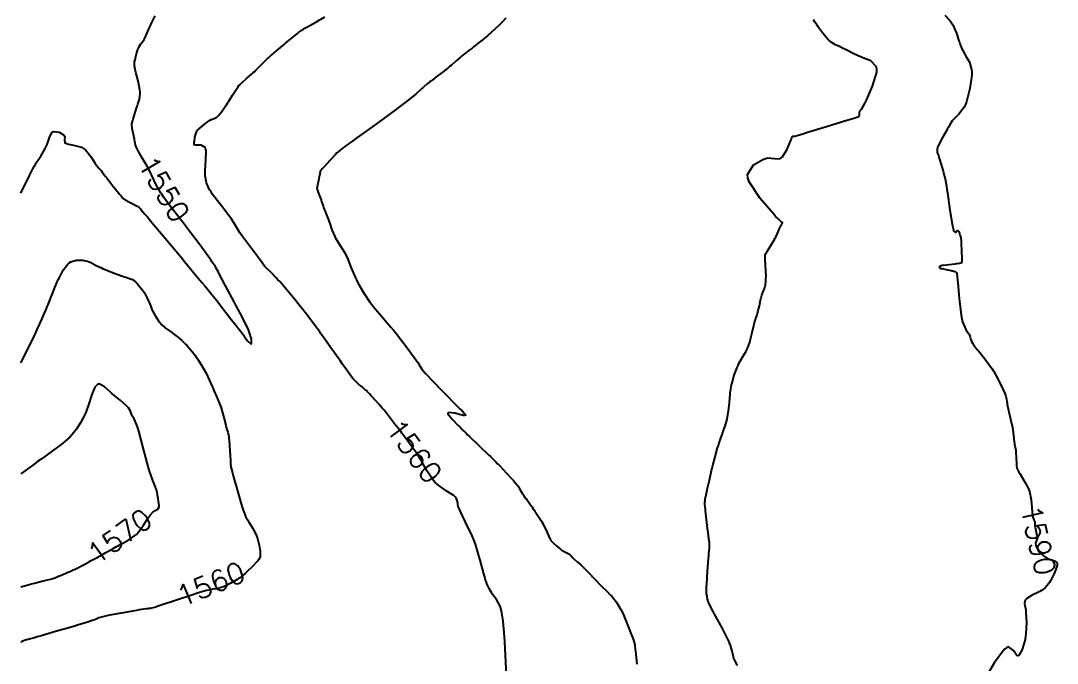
# Model space of a CAD drawing. Header units: metres. Extents: x 837477 to 838477, y 1189014 to 1191014.
# Drawn here: x 837476.5 to 837667.1, y 1190389.5 to 1190507.7 of the extents above; entities that cross this region are included whole.
import ezdxf

# ---------------------------------------------------------------- set-up
doc = ezdxf.new("R2010")
doc.units = ezdxf.units.M
doc.header["$LTSCALE"] = 0.3
doc.layers.add('COTAS 10', color=1, linetype='Continuous')
doc.styles.get("Standard").update_dxf_attribs({"font": 'simplex.shx'})

msp = doc.modelspace()

# ---------------------------------------------------------------- linework, layer by layer
at = {"layer": 'COTAS 10'}
for points, elevation in [([(837476.514, 1190475.976), (837477.42, 1190477.787), (837477.811, 1190478.574), (837478.135, 1190479.227), (837478.74, 1190480.468), (837479.059, 1190481.05), (837479.204, 1190481.287), (837479.372, 1190481.557), (837480.184, 1190482.806), (837481.02, 1190484.224), (837481.205, 1190484.6), (837481.369, 1190484.97), (837481.793, 1190486.246), (837482.239, 1190487.145), (837482.418, 1190487.276), (837482.621, 1190487.357), (837483.554, 1190487.225), (837484.373, 1190486.727), (837484.504, 1190486.577), (837484.594, 1190486.422), (837484.573, 1190485.819), (837484.652, 1190485.282), (837484.805, 1190485.168), (837485.015, 1190485.07), (837486.244, 1190484.841), (837487.705, 1190484.44), (837488.062, 1190484.233), (837488.397, 1190483.985), (837489.432, 1190482.741), (837490.204, 1190481.481), (837490.374, 1190481.222), (837490.524, 1190481.001), (837490.908, 1190480.53), (837491.157, 1190480.298), (837491.223, 1190480.229), (837491.288, 1190480.158), (837491.509, 1190479.88), (837491.929, 1190479.326), (837492.119, 1190479.079), (837492.34, 1190478.793), (837493.406, 1190477.422), (837494.481, 1190476.059), (837494.709, 1190475.778), (837494.907, 1190475.538), (837495.367, 1190475.018), (837495.774, 1190474.721), (837495.938, 1190474.622), (837496.124, 1190474.516), (837496.978, 1190474.072), (837497.791, 1190473.664), (837497.95, 1190473.581), (837498.081, 1190473.51), (837498.315, 1190473.362), (837498.362, 1190473.3), (837498.375, 1190473.283), (837498.388, 1190473.267), (837498.431, 1190473.212), (837498.485, 1190473.15), (837498.504, 1190473.129), (837498.524, 1190473.107), (837498.611, 1190473.017), (837499.357, 1190472.141), (837499.792, 1190471.624), (837500.327, 1190470.987), (837503.084, 1190467.697), (837506.002, 1190464.2), (837506.637, 1190463.434), (837507.198, 1190462.755), (837508.602, 1190461.033), (837509.426, 1190460.014), (837509.621, 1190459.779), (837509.801, 1190459.564), (837510.334, 1190458.958), (837510.931, 1190458.26), (837511.152, 1190457.988), (837511.396, 1190457.681), (837512.481, 1190456.288), (837513.666, 1190454.752), (837513.973, 1190454.356), (837514.272, 1190453.972), (837515.278, 1190452.689), (837516.112, 1190451.63), (837516.302, 1190451.387), (837516.476, 1190451.166), (837516.955, 1190450.547), (837517.383, 1190449.984), (837517.523, 1190449.797), (837517.673, 1190449.596), (837518.292, 1190448.761), (837518.801, 1190448.253), (837518.881, 1190448.259), (837518.935, 1190448.329), (837518.912, 1190449.11), (837518.536, 1190450.473), (837518.369, 1190450.911), (837518.173, 1190451.373), (837517.237, 1190453.26), (837516.079, 1190455.406), (837515.744, 1190456.033), (837515.402, 1190456.673), (837514.115, 1190459.102), (837513.023, 1190461.168), (837512.805, 1190461.58), (837512.623, 1190461.922), (837512.267, 1190462.578), (837511.738, 1190463.327), (837511.446, 1190463.727), (837511.092, 1190464.211), (837509.29, 1190466.656), (837507.48, 1190469.097), (837507.121, 1190469.579), (837506.823, 1190469.976), (837506.264, 1190470.707), (837505.847, 1190471.224), (837505.64, 1190471.485), (837505.394, 1190471.798), (837504.173, 1190473.354), (837502.832, 1190475.186), (837502.51, 1190475.672), (837502.209, 1190476.15), (837501.3, 1190477.799), (837500.672, 1190479.107), (837500.547, 1190479.369), (837500.444, 1190479.587), (837500.252, 1190480.015), (837500.017, 1190480.462), (837499.887, 1190480.692), (837499.729, 1190480.969), (837498.925, 1190482.352), (837498.124, 1190483.759), (837497.969, 1190484.051), (837497.842, 1190484.3), (837497.623, 1190484.847), (837497.542, 1190485.312), (837497.502, 1190485.51), (837497.455, 1190485.737), (837497.417, 1190485.913), (837497.221, 1190486.808), (837497.008, 1190487.876), (837496.973, 1190488.101), (837496.949, 1190488.296), (837496.951, 1190488.747), (837497.081, 1190489.193), (837497.138, 1190489.386), (837497.204, 1190489.608), (837497.517, 1190490.659), (837497.872, 1190491.82), (837497.964, 1190492.111), (837498.054, 1190492.39), (837498.357, 1190493.287), (837498.49, 1190494.296), (837498.472, 1190494.644), (837498.431, 1190495.022), (837498.086, 1190496.637), (837497.684, 1190498.165), (837497.606, 1190498.488), (837497.543, 1190498.768), (837497.439, 1190499.417), (837497.43, 1190499.718), (837497.428, 1190499.778), (837497.425, 1190499.828), (837497.416, 1190499.924), (837497.461, 1190500.17), (837497.492, 1190500.315), (837497.532, 1190500.494), (837497.744, 1190501.415), (837498.041, 1190502.425), (837498.134, 1190502.659), (837498.232, 1190502.874), (837498.625, 1190503.485), (837499.056, 1190504.086), (837499.178, 1190504.293), (837499.301, 1190504.519), (837499.754, 1190505.484), (837500.259, 1190506.622), (837500.415, 1190506.956), (837500.578, 1190507.298), (837501.225, 1190508.605)], 1550), ([(837565.795, 1190387.267), (837565.551, 1190392.263), (837565.488, 1190393.4), (837565.427, 1190394.431), (837565.224, 1190397.267), (837564.922, 1190399.175), (837564.798, 1190399.622), (837564.657, 1190400.033), (837564.004, 1190401.221), (837563.334, 1190402.099), (837563.183, 1190402.314), (837563.047, 1190402.518), (837562.68, 1190403.152), (837562.439, 1190403.652), (837562.382, 1190403.77), (837562.33, 1190403.879), (837562.18, 1190404.203), (837561.927, 1190405.022), (837561.81, 1190405.443), (837561.673, 1190405.949), (837561.012, 1190408.481), (837560.116, 1190411.433), (837559.832, 1190412.203), (837559.531, 1190412.954), (837558.314, 1190415.496), (837557.281, 1190417.543), (837557.096, 1190417.982), (837556.955, 1190418.366), (837556.811, 1190419.287), (837556.581, 1190419.929), (837556.386, 1190420.136), (837556.133, 1190420.356), (837554.744, 1190421.256), (837553.816, 1190421.92), (837553.131, 1190422.409), (837552.737, 1190422.787), (837552.366, 1190423.191), (837551.218, 1190424.866), (837550.372, 1190426.414), (837550.191, 1190426.738), (837550.034, 1190427.017), (837549.661, 1190427.647), (837549.224, 1190428.269), (837549.026, 1190428.542), (837548.795, 1190428.859), (837547.683, 1190430.372), (837546.589, 1190431.844), (837546.369, 1190432.136), (837546.185, 1190432.377), (837545.82, 1190432.832), (837545.538, 1190433.175), (837545.406, 1190433.346), (837545.251, 1190433.55), (837544.499, 1190434.563), (837543.552, 1190435.789), (837543.275, 1190436.128), (837542.991, 1190436.466), (837542.414, 1190437.118), (837541.911, 1190437.686), (837540.971, 1190438.703), (837540.607, 1190439.093), (837540.236, 1190439.486), (837540.054, 1190439.667), (837540.007, 1190439.714), (837539.96, 1190439.759), (837539.802, 1190439.907), (837539.527, 1190440.142), (837539.407, 1190440.241), (837539.268, 1190440.355), (837538.607, 1190440.89), (837537.798, 1190441.662), (837537.566, 1190441.925), (837537.33, 1190442.209), (837536.446, 1190443.413), (837535.618, 1190444.626), (837535.416, 1190444.916), (837535.227, 1190445.185), (837534.643, 1190445.992), (837534.061, 1190446.793), (837533.872, 1190447.059), (837533.671, 1190447.344), (837532.847, 1190448.535), (837531.959, 1190449.808), (837531.718, 1190450.145), (837531.48, 1190450.475), (837530.635, 1190451.614), (837529.775, 1190452.744), (837529.527, 1190453.07), (837529.275, 1190453.401), (837528.326, 1190454.641), (837527.279, 1190455.975), (837526.965, 1190456.365), (837526.64, 1190456.764), (837525.377, 1190458.28), (837524.121, 1190459.722), (837523.8, 1190460.074), (837523.491, 1190460.406), (837522.471, 1190461.437), (837521.695, 1190462.195), (837521.54, 1190462.355), (837521.411, 1190462.494), (837521.159, 1190462.818), (837520.765, 1190463.393), (837520.546, 1190463.69), (837520.279, 1190464.047), (837518.918, 1190465.836), (837517.455, 1190467.805), (837517.124, 1190468.276), (837516.825, 1190468.714), (837516.011, 1190470.031), (837515.206, 1190471.308), (837514.913, 1190471.722), (837514.589, 1190472.162), (837513.164, 1190473.969), (837511.792, 1190475.775), (837511.501, 1190476.215), (837511.249, 1190476.628), (837510.659, 1190477.901), (837510.438, 1190479.213), (837510.419, 1190479.651), (837510.417, 1190480.121), (837510.562, 1190482.086), (837510.586, 1190483.83), (837510.508, 1190484.16), (837510.394, 1190484.423), (837509.676, 1190484.823), (837508.903, 1190484.812), (837508.754, 1190484.817), (837508.632, 1190484.826), (837508.428, 1190484.884), (837508.411, 1190484.961), (837508.407, 1190484.98), (837508.403, 1190485), (837508.394, 1190485.063), (837508.407, 1190485.285), (837508.418, 1190485.404), (837508.432, 1190485.547), (837508.508, 1190486.274), (837508.761, 1190487.124), (837508.887, 1190487.345), (837509.038, 1190487.56), (837509.782, 1190488.285), (837510.554, 1190488.869), (837510.722, 1190488.994), (837510.87, 1190489.105), (837511.239, 1190489.373), (837511.514, 1190489.53), (837511.602, 1190489.569), (837511.696, 1190489.607), (837512.08, 1190489.73), (837512.546, 1190489.995), (837512.692, 1190490.123), (837512.845, 1190490.274), (837513.458, 1190491.017), (837513.995, 1190491.747), (837514.101, 1190491.89), (837514.187, 1190492.008), (837514.342, 1190492.223), (837514.535, 1190492.527), (837514.645, 1190492.702), (837514.779, 1190492.915), (837515.469, 1190494.01), (837516.158, 1190495.103), (837516.293, 1190495.315), (837516.402, 1190495.488), (837516.594, 1190495.782), (837516.836, 1190496.004), (837516.978, 1190496.131), (837517.152, 1190496.287), (837518.049, 1190497.085), (837518.95, 1190497.886), (837519.126, 1190498.042), (837519.271, 1190498.171), (837519.529, 1190498.401), (837519.758, 1190498.627), (837519.884, 1190498.752), (837520.036, 1190498.906), (837521.592, 1190500.47), (837521.745, 1190500.622), (837521.872, 1190500.747), (837522.103, 1190500.967), (837522.357, 1190501.177), (837522.498, 1190501.296), (837522.669, 1190501.441), (837523.543, 1190502.182), (837524.64, 1190503.108), (837524.952, 1190503.369), (837525.268, 1190503.632), (837526.438, 1190504.6), (837527.412, 1190505.398), (837527.604, 1190505.554), (837527.762, 1190505.682), (837528.052, 1190505.908), (837528.51, 1190506.172), (837528.774, 1190506.323), (837529.098, 1190506.508), (837530.763, 1190507.458), (837532.44, 1190508.416)], 1560), ([(837565.68, 1190508.162), (837564.974, 1190507.395), (837564.767, 1190507.184), (837564.554, 1190506.973), (837563.744, 1190506.215), (837563.019, 1190505.568), (837562.86, 1190505.426), (837562.719, 1190505.302), (837562.363, 1190504.988), (837561.953, 1190504.65), (837561.779, 1190504.509), (837561.579, 1190504.348), (837560.637, 1190503.597), (837559.697, 1190502.853), (837559.498, 1190502.696), (837559.326, 1190502.561), (837558.926, 1190502.251), (837558.675, 1190502.061), (837558.597, 1190502.002), (837558.515, 1190501.94), (837558.187, 1190501.69), (837557.726, 1190501.317), (837557.559, 1190501.176), (837557.376, 1190501.02), (837556.576, 1190500.321), (837555.63, 1190499.51), (837555.355, 1190499.282), (837555.075, 1190499.054), (837554.016, 1190498.219), (837553.064, 1190497.49), (837552.85, 1190497.327), (837552.658, 1190497.182), (837552.146, 1190496.803), (837551.781, 1190496.533), (837551.682, 1190496.457), (837551.585, 1190496.381), (837551.239, 1190496.102), (837550.708, 1190495.645), (837550.494, 1190495.457), (837550.25, 1190495.241), (837549.124, 1190494.239), (837547.218, 1190492.684), (837546.482, 1190492.12), (837545.656, 1190491.497), (837541.919, 1190488.767), (837538.32, 1190486.181), (837537.581, 1190485.649), (837536.953, 1190485.198), (837535.617, 1190484.235), (837534.897, 1190483.622), (837534.658, 1190483.392), (837534.402, 1190483.135), (837533.335, 1190481.986), (837532.37, 1190480.908), (837532.177, 1190480.695), (837532.018, 1190480.519), (837531.711, 1190480.192), (837531.63, 1190480.111), (837531.612, 1190480.09), (837531.596, 1190480.069), (837531.555, 1190479.999), (837531.535, 1190479.937), (837531.532, 1190479.922), (837531.53, 1190479.908), (837531.536, 1190479.863), (837531.501, 1190479.607), (837531.474, 1190479.46), (837531.44, 1190479.279), (837531.254, 1190478.347), (837531.07, 1190477.412), (837531.037, 1190477.228), (837531.011, 1190477.077), (837530.983, 1190476.805), (837531.067, 1190476.574), (837531.112, 1190476.449), (837531.166, 1190476.297), (837531.442, 1190475.531), (837531.722, 1190474.745), (837531.779, 1190474.582), (837531.828, 1190474.442), (837531.928, 1190474.134), (837532.059, 1190473.76), (837532.127, 1190473.579), (837532.209, 1190473.365), (837532.619, 1190472.311), (837533.093, 1190471.071), (837533.215, 1190470.74), (837533.333, 1190470.414), (837533.727, 1190469.279), (837534.188, 1190468.159), (837534.348, 1190467.843), (837534.522, 1190467.524), (837535.268, 1190466.348), (837536.077, 1190465.018), (837536.291, 1190464.601), (837536.501, 1190464.163), (837537.223, 1190462.408), (837537.995, 1190460.54), (837538.236, 1190460.03), (837538.49, 1190459.525), (837539.506, 1190457.729), (837540.694, 1190455.969), (837541.057, 1190455.486), (837541.433, 1190455.005), (837542.915, 1190453.286), (837544.583, 1190451.372), (837545.077, 1190450.769), (837545.585, 1190450.134), (837547.536, 1190447.574), (837549.199, 1190445.288), (837549.525, 1190444.825), (837549.794, 1190444.436), (837550.279, 1190443.644), (837550.96, 1190442.796), (837551.352, 1190442.371), (837551.832, 1190441.863), (837554.299, 1190439.345), (837556.771, 1190436.842), (837557.254, 1190436.345), (837557.649, 1190435.933), (837558.347, 1190435.152), (837558.108, 1190435.068), (837557.911, 1190435.095), (837557.658, 1190435.144), (837556.274, 1190435.502), (837555.14, 1190435.638), (837555.044, 1190435.546), (837555.043, 1190435.398), (837555.827, 1190434.396), (837556.965, 1190433.281), (837557.188, 1190433.062), (837557.37, 1190432.881), (837557.691, 1190432.549), (837557.759, 1190432.464), (837557.781, 1190432.439), (837557.805, 1190432.413), (837557.901, 1190432.313), (837558.403, 1190431.827), (837558.682, 1190431.558), (837559.021, 1190431.231), (837560.754, 1190429.563), (837562.509, 1190427.873), (837562.862, 1190427.532), (837563.158, 1190427.246), (837563.748, 1190426.671), (837564.191, 1190426.214), (837564.393, 1190426.003), (837564.631, 1190425.754), (837565.777, 1190424.549), (837566.905, 1190423.353), (837567.131, 1190423.11), (837567.319, 1190422.906), (837567.689, 1190422.487), (837567.871, 1190422.206), (837567.941, 1190422.09), (837568.021, 1190421.956), (837568.381, 1190421.33), (837568.753, 1190420.7), (837568.84, 1190420.564), (837568.921, 1190420.443), (837569.153, 1190420.143), (837569.395, 1190419.856), (837569.481, 1190419.744), (837569.575, 1190419.617), (837569.986, 1190419.04), (837570.383, 1190418.461), (837570.469, 1190418.334), (837570.545, 1190418.22), (837570.733, 1190417.927), (837570.948, 1190417.598), (837571.041, 1190417.461), (837571.148, 1190417.304), (837571.655, 1190416.573), (837572.251, 1190415.636), (837572.414, 1190415.35), (837572.577, 1190415.052), (837573.157, 1190413.877), (837573.635, 1190412.842), (837573.734, 1190412.632), (837573.818, 1190412.455), (837573.998, 1190412.09), (837574.212, 1190411.84), (837574.317, 1190411.736), (837574.442, 1190411.616), (837575.06, 1190411.053), (837575.765, 1190410.478), (837575.945, 1190410.349), (837576.118, 1190410.235), (837576.69, 1190409.932), (837577.165, 1190409.7), (837577.278, 1190409.63), (837577.381, 1190409.557), (837577.687, 1190409.271), (837578.016, 1190408.919), (837578.135, 1190408.805), (837578.266, 1190408.683), (837578.84, 1190408.18), (837579.5, 1190407.597), (837579.686, 1190407.424), (837579.873, 1190407.246), (837580.557, 1190406.563), (837581.246, 1190405.846), (837581.435, 1190405.646), (837581.625, 1190405.446), (837582.304, 1190404.721), (837583.006, 1190403.99), (837583.209, 1190403.787), (837583.417, 1190403.583), (837584.199, 1190402.842), (837584.973, 1190402.074), (837585.175, 1190401.853), (837585.373, 1190401.628), (837586.043, 1190400.783), (837586.745, 1190399.615), (837586.963, 1190399.187), (837587.191, 1190398.712), (837588.097, 1190396.616), (837588.888, 1190394.587), (837589.043, 1190394.155), (837589.17, 1190393.779), (837589.397, 1190392.889), (837589.488, 1190392.029), (837589.529, 1190391.671), (837589.577, 1190391.262), (837589.807, 1190389.356)], 1570), ([(837608.265, 1190389.137), (837607.739, 1190390.143), (837607.627, 1190390.424), (837607.529, 1190390.706), (837607.295, 1190391.729), (837606.927, 1190393.019), (837606.911, 1190393.059), (837606.745, 1190393.468), (837606.528, 1190393.957), (837605.453, 1190396.057), (837604.334, 1190398.093), (837604.089, 1190398.543), (837603.873, 1190398.943), (837603.325, 1190399.975), (837603.022, 1190400.609), (837602.959, 1190400.759), (837602.906, 1190400.898), (837602.792, 1190401.305), (837602.733, 1190401.66), (837602.715, 1190401.766), (837602.696, 1190401.875), (837602.621, 1190402.299), (837602.597, 1190403.201), (837602.61, 1190403.613), (837602.632, 1190404.094), (837602.782, 1190406.416), (837602.962, 1190408.76), (837603.003, 1190409.255), (837603.039, 1190409.685), (837603.138, 1190410.68), (837603.168, 1190411.299), (837603.16, 1190411.491), (837603.146, 1190411.691), (837603.04, 1190412.489), (837602.879, 1190413.546), (837602.831, 1190413.91), (837602.781, 1190414.304), (837602.588, 1190415.988), (837602.422, 1190417.569), (837602.389, 1190417.899), (837602.363, 1190418.183), (837602.314, 1190418.82), (837602.314, 1190419.156), (837602.324, 1190419.344), (837602.36, 1190419.689), (837602.413, 1190420.029), (837602.429, 1190420.121), (837602.447, 1190420.212), (837602.518, 1190420.53), (837602.659, 1190421.131), (837602.72, 1190421.4), (837602.792, 1190421.712), (837603.131, 1190423.212), (837603.537, 1190424.959), (837603.65, 1190425.429), (837603.764, 1190425.892), (837604.177, 1190427.512), (837604.642, 1190429.133), (837604.788, 1190429.596), (837604.942, 1190430.066), (837605.56, 1190431.814), (837606.133, 1190433.541), (837606.258, 1190433.997), (837606.368, 1190434.443), (837606.644, 1190435.974), (837606.805, 1190437.365), (837606.842, 1190437.723), (837606.875, 1190438.068), (837606.97, 1190439.217), (837607.127, 1190440.373), (837607.2, 1190440.724), (837607.286, 1190441.088), (837607.701, 1190442.512), (837608.238, 1190443.943), (837608.4, 1190444.311), (837608.567, 1190444.666), (837609.222, 1190445.85), (837609.812, 1190446.837), (837609.94, 1190447.069), (837610.052, 1190447.283), (837610.326, 1190447.908), (837610.53, 1190448.596), (837610.597, 1190448.849), (837610.669, 1190449.13), (837610.968, 1190450.374), (837611.278, 1190451.633), (837611.356, 1190451.922), (837611.432, 1190452.187), (837611.678, 1190452.931), (837611.913, 1190453.642), (837611.981, 1190453.886), (837612.051, 1190454.149), (837612.313, 1190455.27), (837612.546, 1190456.332), (837612.597, 1190456.559), (837612.641, 1190456.756), (837612.755, 1190457.224), (837612.86, 1190457.531), (837612.901, 1190457.626), (837612.946, 1190457.727), (837613.148, 1190458.126), (837613.347, 1190458.668), (837613.389, 1190458.859), (837613.426, 1190459.066), (837613.513, 1190459.961), (837613.536, 1190461.007), (837613.532, 1190461.31), (837613.524, 1190461.618), (837613.458, 1190462.78), (837613.389, 1190463.789), (837613.379, 1190464), (837613.373, 1190464.183), (837613.385, 1190464.599), (837613.566, 1190465.012), (837613.666, 1190465.192), (837613.789, 1190465.4), (837614.414, 1190466.392), (837615.09, 1190467.493), (837615.245, 1190467.77), (837615.387, 1190468.036), (837615.78, 1190468.896), (837616.027, 1190469.527), (837616.076, 1190469.649), (837616.116, 1190469.748), (837616.191, 1190469.912), (837616.242, 1190469.979), (837616.267, 1190470.017), (837616.297, 1190470.063), (837616.445, 1190470.299), (837616.558, 1190470.522), (837616.567, 1190470.56), (837616.564, 1190470.588), (837616.473, 1190470.602), (837615.758, 1190471.245), (837615.363, 1190471.669), (837614.883, 1190472.199), (837612.439, 1190475.003), (837610.425, 1190478.088), (837610.216, 1190478.795), (837610.158, 1190479.438), (837611.209, 1190481.231), (837613.048, 1190482.244), (837613.486, 1190482.395), (837613.894, 1190482.491), (837615.113, 1190482.369), (837616.083, 1190482.333), (837616.335, 1190482.482), (837616.58, 1190482.701), (837617.4, 1190484.065), (837618.024, 1190485.534), (837618.144, 1190485.819), (837618.241, 1190486.051), (837618.403, 1190486.449), (837618.439, 1190486.488), (837618.457, 1190486.494), (837618.479, 1190486.498), (837618.589, 1190486.494), (837618.698, 1190486.479), (837618.72, 1190486.476), (837618.738, 1190486.473), (837618.782, 1190486.465), (837618.786, 1190486.465), (837618.79, 1190486.466), (837618.809, 1190486.469), (837619.721, 1190486.749), (837620.289, 1190486.924), (837620.993, 1190487.141), (837624.676, 1190488.278), (837628.371, 1190489.419), (837629.083, 1190489.639), (837629.66, 1190489.818), (837630.62, 1190490.119), (837630.685, 1190490.226), (837630.699, 1190490.282), (837630.709, 1190490.35), (837630.73, 1190490.693), (837630.786, 1190491.065), (837630.819, 1190491.152), (837630.86, 1190491.231), (837631.07, 1190491.459), (837631.54, 1190492.213), (837631.745, 1190492.624), (837631.983, 1190493.122), (837633.111, 1190495.653), (837633.879, 1190498.258), (837633.89, 1190498.804), (837633.814, 1190499.273), (837632.809, 1190500.331), (837631.33, 1190500.893), (837630.954, 1190501.049), (837630.594, 1190501.205), (837629.414, 1190501.771), (837628.389, 1190502.297), (837628.126, 1190502.429), (837627.872, 1190502.554), (837627.028, 1190502.954), (837626.315, 1190503.301), (837626.143, 1190503.393), (837625.982, 1190503.483), (837625.492, 1190503.792), (837625.07, 1190504.14), (837624.952, 1190504.255), (837624.832, 1190504.378), (837624.397, 1190504.889), (837623.974, 1190505.435), (837623.863, 1190505.579), (837623.754, 1190505.721), (837623.384, 1190506.21), (837623.045, 1190506.681), (837622.956, 1190506.811), (837622.869, 1190506.941), (837622.572, 1190507.409), (837622.236, 1190507.885)], 1580), ([(837646.399, 1190508.741), (837647.414, 1190507.703), (837647.656, 1190507.355), (837647.881, 1190506.982), (837648.554, 1190505.418), (837649.005, 1190504.019), (837649.091, 1190503.75), (837649.16, 1190503.532), (837649.269, 1190503.172), (837649.339, 1190503.011), (837649.385, 1190502.918), (837649.441, 1190502.805), (837649.736, 1190502.224), (837650.148, 1190501.458), (837650.278, 1190501.229), (837650.414, 1190500.993), (837650.963, 1190500.077), (837651.336, 1190498.751), (837651.36, 1190498.257), (837651.351, 1190497.707), (837651.035, 1190495.26), (837650.399, 1190492.823), (837650.187, 1190492.279), (837649.96, 1190491.791), (837649.014, 1190490.502), (837648.134, 1190489.682), (837647.949, 1190489.49), (837647.79, 1190489.314), (837647.427, 1190488.804), (837647.078, 1190488.144), (837646.929, 1190487.874), (837646.756, 1190487.565), (837645.938, 1190486.133), (837645.201, 1190484.704), (837645.078, 1190484.397), (837644.992, 1190484.129), (837644.976, 1190483.48), (837645.224, 1190482.899), (837645.305, 1190482.674), (837645.39, 1190482.42), (837645.741, 1190481.27), (837646.085, 1190480.053), (837646.167, 1190479.757), (837646.242, 1190479.479), (837646.465, 1190478.623), (837646.711, 1190477.295), (837646.801, 1190476.719), (837646.901, 1190476.052), (837647.339, 1190472.893), (837647.804, 1190469.981), (837647.921, 1190469.47), (837648.032, 1190469.087), (837648.389, 1190468.772), (837648.675, 1190469.114), (837648.742, 1190469.145), (837648.803, 1190469.149), (837648.979, 1190468.933), (837649.105, 1190468.576), (837649.136, 1190468.49), (837649.165, 1190468.409), (837649.251, 1190468.167), (837649.314, 1190467.977), (837649.328, 1190467.93), (837649.341, 1190467.885), (837649.373, 1190467.745), (837649.406, 1190467.3), (837649.418, 1190467.064), (837649.432, 1190466.778), (837649.496, 1190465.339), (837649.54, 1190463.924), (837649.54, 1190463.655), (837649.537, 1190463.439), (837649.483, 1190463.099), (837649.371, 1190463.098), (837649.331, 1190463.094), (837649.288, 1190463.09), (837649.096, 1190463.064), (837648.669, 1190463.009), (837648.477, 1190462.986), (837648.253, 1190462.96), (837647.178, 1190462.84), (837646.136, 1190462.708), (837645.933, 1190462.674), (837645.768, 1190462.643), (837645.481, 1190462.539), (837645.439, 1190462.444), (837645.428, 1190462.418), (837645.418, 1190462.392), (837645.384, 1190462.298), (837645.564, 1190462.186), (837645.689, 1190462.148), (837645.846, 1190462.108), (837646.681, 1190461.94), (837647.563, 1190461.77), (837647.748, 1190461.728), (837647.909, 1190461.688), (837648.28, 1190461.564), (837648.455, 1190461.459), (837648.493, 1190461.431), (837648.526, 1190461.404), (837648.605, 1190461.311), (837648.702, 1190460.536), (837648.746, 1190460.079), (837648.796, 1190459.517), (837649.04, 1190456.613), (837649.404, 1190453.558), (837649.53, 1190452.902), (837649.668, 1190452.327), (837650.256, 1190450.935), (837650.787, 1190450.194), (837650.888, 1190450.03), (837650.968, 1190449.883), (837651.093, 1190449.503), (837651.125, 1190449.221), (837651.148, 1190449.136), (837651.177, 1190449.049), (837651.329, 1190448.712), (837651.509, 1190448.39), (837651.555, 1190448.312), (837651.6, 1190448.24), (837651.746, 1190448.018), (837652.139, 1190447.517), (837652.339, 1190447.268), (837652.578, 1190446.97), (837653.772, 1190445.498), (837655.108, 1190443.685), (837655.437, 1190443.173), (837655.749, 1190442.656), (837656.727, 1190440.754), (837657.414, 1190439.17), (837657.542, 1190438.855), (837657.642, 1190438.592), (837657.779, 1190438.088), (837657.816, 1190437.64), (837657.853, 1190437.413), (837657.901, 1190437.141), (837658.174, 1190435.788), (837658.474, 1190434.422), (837658.539, 1190434.142), (837658.596, 1190433.905), (837658.741, 1190433.404), (837658.844, 1190432.961), (837658.876, 1190432.76), (837658.909, 1190432.526), (837659.041, 1190431.396), (837659.177, 1190430.245), (837659.212, 1190429.996), (837659.247, 1190429.777), (837659.365, 1190429.241), (837659.458, 1190428.737), (837659.477, 1190428.539), (837659.493, 1190428.315), (837659.526, 1190427.294), (837659.557, 1190426.284), (837659.572, 1190426.067), (837659.59, 1190425.876), (837659.676, 1190425.414), (837659.919, 1190424.911), (837660.036, 1190424.696), (837660.174, 1190424.447), (837660.853, 1190423.273), (837661.223, 1190422.623), (837661.522, 1190422.093), (837661.655, 1190421.841), (837661.765, 1190421.621), (837661.97, 1190421.098), (837662.036, 1190420.768), (837662.058, 1190420.671), (837662.081, 1190420.571), (837662.179, 1190420.189), (837662.281, 1190419.605), (837662.306, 1190419.378), (837662.331, 1190419.122), (837662.411, 1190417.963), (837662.511, 1190416.833), (837662.549, 1190416.595), (837662.59, 1190416.39), (837662.776, 1190415.923), (837662.936, 1190415.662), (837662.962, 1190415.588), (837662.979, 1190415.513), (837662.975, 1190415.233), (837662.964, 1190414.858), (837662.978, 1190414.724), (837662.998, 1190414.575), (837663.131, 1190413.927), (837663.285, 1190413.298), (837663.349, 1190413.042), (837663.427, 1190412.747), (837663.431, 1190412.537), (837663.414, 1190412.471), (837663.39, 1190412.402), (837663.241, 1190412.127), (837663.113, 1190411.769), (837663.102, 1190411.649), (837663.102, 1190411.519), (837663.194, 1190410.973), (837663.489, 1190410.356), (837663.618, 1190410.182), (837663.766, 1190410.006), (837664.473, 1190409.358), (837665.304, 1190408.809), (837665.531, 1190408.695), (837665.758, 1190408.599), (837666.566, 1190408.389), (837667.057, 1190407.983), (837667.083, 1190407.762), (837667.062, 1190407.494), (837666.59, 1190406.134), (837665.85, 1190404.7), (837665.66, 1190404.384), (837665.476, 1190404.105), (837664.865, 1190403.389), (837664.155, 1190402.885), (837663.908, 1190402.739), (837663.64, 1190402.59), (837662.491, 1190402.027), (837661.489, 1190401.44), (837661.314, 1190401.277), (837661.183, 1190401.113), (837661.08, 1190400.516), (837661.243, 1190399.614), (837661.279, 1190399.258), (837661.312, 1190398.855), (837661.401, 1190397.016), (837661.325, 1190394.955), (837661.254, 1190394.412), (837661.161, 1190393.881), (837660.647, 1190392.063), (837659.997, 1190390.976), (837659.82, 1190390.906), (837659.643, 1190390.936), (837659.011, 1190391.879), (837658.1, 1190392.514), (837657.747, 1190392.35), (837657.349, 1190392.038), (837655.55, 1190389.687), (837653.873, 1190386.812)], 1590), ([(837476.514, 1190444.761), (837477.114, 1190445.838), (837479.105, 1190449.942), (837479.562, 1190450.912), (837479.977, 1190451.811), (837481.133, 1190454.459), (837481.929, 1190456.429), (837482.118, 1190456.9), (837482.292, 1190457.339), (837482.807, 1190458.658), (837483.301, 1190459.821), (837483.462, 1190460.161), (837483.633, 1190460.51), (837484.339, 1190461.837), (837485.177, 1190462.957), (837485.432, 1190463.175), (837485.696, 1190463.352), (837486.73, 1190463.662), (837487.717, 1190463.665), (837487.951, 1190463.649), (837488.169, 1190463.627), (837488.815, 1190463.486), (837489.386, 1190463.252), (837489.556, 1190463.171), (837489.732, 1190463.083), (837490.41, 1190462.704), (837491.347, 1190462.231), (837491.685, 1190462.083), (837492.058, 1190461.927), (837493.689, 1190461.304), (837495.251, 1190460.744), (837495.581, 1190460.629), (837495.865, 1190460.531), (837496.521, 1190460.319), (837496.867, 1190460.195), (837496.957, 1190460.152), (837497.044, 1190460.106), (837497.338, 1190459.907), (837497.674, 1190459.599), (837497.788, 1190459.484), (837497.912, 1190459.356), (837498.436, 1190458.787), (837498.989, 1190458.085), (837499.131, 1190457.874), (837499.269, 1190457.656), (837499.727, 1190456.805), (837500.094, 1190456.001), (837500.174, 1190455.812), (837500.245, 1190455.638), (837500.423, 1190455.128), (837500.631, 1190454.606), (837500.721, 1190454.423), (837500.825, 1190454.224), (837501.316, 1190453.366), (837501.858, 1190452.523), (837501.994, 1190452.332), (837502.124, 1190452.16), (837502.541, 1190451.695), (837503.001, 1190451.31), (837503.158, 1190451.189), (837503.328, 1190451.061), (837504.046, 1190450.546), (837504.844, 1190449.963), (837505.064, 1190449.793), (837505.283, 1190449.619), (837506.071, 1190448.958), (837506.837, 1190448.234), (837507.043, 1190448.02), (837507.246, 1190447.8), (837507.957, 1190446.959), (837508.637, 1190446.054), (837508.821, 1190445.794), (837509.003, 1190445.53), (837509.644, 1190444.542), (837510.258, 1190443.483), (837510.423, 1190443.174), (837510.585, 1190442.858), (837511.154, 1190441.658), (837511.713, 1190440.408), (837511.869, 1190440.06), (837512.026, 1190439.711), (837512.597, 1190438.443), (837513.139, 1190437.098), (837513.276, 1190436.7), (837513.409, 1190436.29), (837513.844, 1190434.719), (837514.201, 1190433.309), (837514.285, 1190433.001), (837514.362, 1190432.73), (837514.587, 1190432.048), (837514.754, 1190431.248), (837514.796, 1190430.903), (837514.835, 1190430.503), (837514.96, 1190428.61), (837515.051, 1190426.798), (837515.069, 1190426.449), (837515.084, 1190426.167), (837515.112, 1190425.698), (837515.12, 1190425.667), (837515.122, 1190425.661), (837515.125, 1190425.655), (837515.136, 1190425.642), (837515.332, 1190424.966), (837515.451, 1190424.542), (837515.599, 1190424.015), (837516.365, 1190421.261), (837517.179, 1190418.43), (837517.356, 1190417.856), (837517.513, 1190417.373), (837517.903, 1190416.385), (837518.253, 1190415.83), (837518.383, 1190415.62), (837518.529, 1190415.385), (837519.176, 1190414.334), (837519.812, 1190413.118), (837519.95, 1190412.78), (837520.071, 1190412.442), (837520.372, 1190411.215), (837520.51, 1190410.139), (837520.528, 1190409.896), (837520.538, 1190409.677), (837520.504, 1190409.083), (837520.234, 1190408.542), (837520.096, 1190408.356), (837519.929, 1190408.155), (837519.098, 1190407.297), (837518.212, 1190406.463), (837518.012, 1190406.276), (837517.831, 1190406.108), (837517.341, 1190405.663), (837516.781, 1190405.256), (837516.557, 1190405.113), (837516.302, 1190404.957), (837515.131, 1190404.283), (837513.902, 1190403.657), (837513.61, 1190403.531), (837513.339, 1190403.426), (837512.539, 1190403.218), (837511.851, 1190403.121), (837511.652, 1190403.087), (837511.449, 1190403.049), (837510.684, 1190402.886), (837509.359, 1190402.506), (837508.802, 1190402.333), (837508.163, 1190402.129), (837505.171, 1190401.147), (837502.319, 1190400.198), (837501.769, 1190400.016), (837501.576, 1190399.953), (837501.322, 1190399.868), (837500.572, 1190399.627), (837500.495, 1190399.615), (837500.472, 1190399.612), (837500.448, 1190399.61), (837500.358, 1190399.605), (837500.26, 1190399.599), (837500.231, 1190399.596), (837500.202, 1190399.592), (837500.092, 1190399.574), (837499.938, 1190399.552), (837499.882, 1190399.545), (837499.82, 1190399.538), (837499.545, 1190399.511), (837498.708, 1190399.388), (837498.292, 1190399.32), (837497.796, 1190399.238), (837495.336, 1190398.819), (837492.839, 1190398.358), (837492.318, 1190398.249), (837491.872, 1190398.148), (837490.879, 1190397.852), (837490.381, 1190397.628), (837490.247, 1190397.572), (837490.115, 1190397.52), (837489.653, 1190397.356), (837489.152, 1190397.198), (837488.996, 1190397.149), (837488.831, 1190397.097), (837488.174, 1190396.894), (837486.94, 1190396.524), (837486.411, 1190396.367), (837485.802, 1190396.186), (837482.929, 1190395.339), (837480.111, 1190394.518), (837479.537, 1190394.355), (837479.052, 1190394.219), (837478.044, 1190393.959), (837477.628, 1190393.858), (837477.516, 1190393.822), (837477.405, 1190393.783), (837477.017, 1190393.615), (837476.668, 1190393.444), (837476.581, 1190393.403), (837476.514, 1190393.372)], 1560), ([(837476.514, 1190403.565), (837477.892, 1190403.969), (837478.479, 1190404.131), (837479.023, 1190404.277), (837480.623, 1190404.663), (837481.756, 1190404.92), (837482.005, 1190404.983), (837482.226, 1190405.044), (837482.792, 1190405.238), (837483.351, 1190405.481), (837483.568, 1190405.572), (837483.812, 1190405.674), (837484.918, 1190406.128), (837485.95, 1190406.576), (837486.181, 1190406.676), (837486.524, 1190406.837), (837486.863, 1190407.001), (837488.066, 1190407.628), (837489.113, 1190408.203), (837489.355, 1190408.336), (837489.576, 1190408.456), (837490.203, 1190408.795), (837490.805, 1190409.123), (837491.011, 1190409.237), (837491.234, 1190409.36), (837492.181, 1190409.891), (837493.108, 1190410.413), (837493.318, 1190410.532), (837493.508, 1190410.639), (837494.025, 1190410.934), (837494.594, 1190411.244), (837494.817, 1190411.362), (837495.068, 1190411.494), (837496.209, 1190412.083), (837497.457, 1190412.934), (837497.775, 1190413.23), (837498.082, 1190413.552), (837499.092, 1190414.934), (837499.92, 1190416.242), (837500.112, 1190416.516), (837500.287, 1190416.754), (837500.783, 1190417.296), (837501.16, 1190417.566), (837501.26, 1190417.631), (837501.357, 1190417.692), (837501.692, 1190417.877), (837501.912, 1190418.199), (837501.938, 1190418.345), (837501.948, 1190418.517), (837501.854, 1190419.345), (837501.696, 1190420.189), (837501.664, 1190420.371), (837501.639, 1190420.53), (837501.591, 1190420.916), (837501.461, 1190421.406), (837501.383, 1190421.63), (837501.286, 1190421.893), (837500.788, 1190423.164), (837500.13, 1190425.045), (837499.934, 1190425.694), (837499.731, 1190426.397), (837498.947, 1190429.396), (837498.204, 1190432.215), (837498.028, 1190432.805), (837497.864, 1190433.313), (837497.377, 1190434.457), (837497.023, 1190435.045), (837496.943, 1190435.201), (837496.871, 1190435.355), (837496.673, 1190435.889), (837496.3, 1190436.511), (837496.116, 1190436.719), (837495.897, 1190436.944), (837494.819, 1190437.889), (837493.579, 1190438.903), (837493.259, 1190439.172), (837492.949, 1190439.436), (837491.915, 1190440.344), (837491.051, 1190440.868), (837490.849, 1190440.889), (837490.663, 1190440.856), (837490.124, 1190440.292), (837489.692, 1190439.269), (837489.573, 1190438.947), (837489.454, 1190438.608), (837489.026, 1190437.245), (837488.529, 1190435.809), (837488.367, 1190435.424), (837488.194, 1190435.044), (837487.48, 1190433.717), (837486.71, 1190432.537), (837486.502, 1190432.25), (837486.297, 1190431.98), (837485.574, 1190431.147), (837484.646, 1190430.314), (837484.312, 1190430.043), (837483.944, 1190429.756), (837482.335, 1190428.575), (837480.259, 1190427.09), (837479.597, 1190426.612), (837478.898, 1190426.105), (837476.514, 1190424.363)], 1570)]:
    msp.add_lwpolyline(points, dxfattribs=dict(at, elevation=elevation))

# ---------------------------------------------------------------- texts
at = {"layer": 'COTAS 10', "char_height": 3.8, "attachment_point": 7}
for s, insert, rotation in [('1550', (837497.878, 1190481.419, 1550), 300.71886), ('1560', (837543.417, 1190432.614, 1560), 306.87995), ('1570', (837490.544, 1190407.547, 1570), 35.80671), ('1590', (837660.311, 1190418.099, 1590), 282.94669), ('1560', (837506.188, 1190399.826, 1560), 22.7418)]:
    msp.add_mtext(s, dxfattribs=dict(at, insert=insert, rotation=rotation))

doc.saveas('drawing.dxf')
